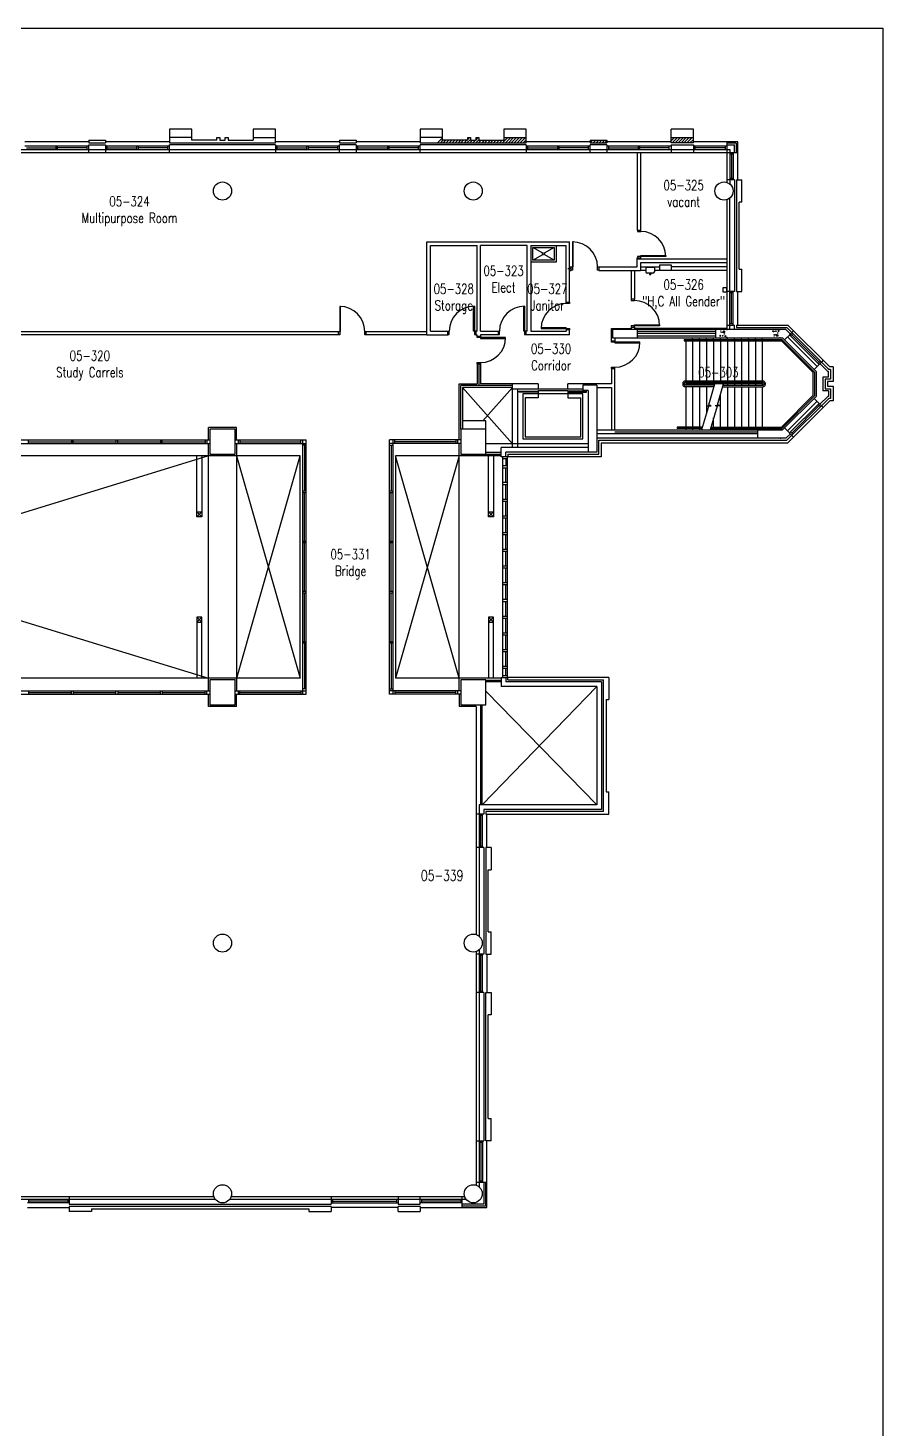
# Model space of a CAD drawing. Extents: x 11182 to 734459, y -1391328 to 152085.
# Drawn here: x 535575 to 566261, y -295377 to -245117 of the extents above; entities that cross this region are included whole.
import ezdxf
from ezdxf.enums import TextEntityAlignment as Align

# ---------------------------------------------------------------- set-up
doc = ezdxf.new("R2010")
doc.units = 0
doc.header["$LTSCALE"] = 500
doc.header["$MEASUREMENT"] = 0
doc.layers.add('0_Defpoints', color=106, linetype='CONTINUOUS', plot=False)
for name, color, linetype in [('0_room_data', 7, 'CONTINUOUS'), ('1_Wall_Exist', 251, 'CONTINUOUS'), ('3_Text', 7, 'CONTINUOUS')]:
    doc.layers.add(name, color=color, linetype=linetype)
doc.styles.add('1_200', font='simplex.shx', dxfattribs={"width": 0.75, "height": 460})

# ---------------------------------------------------------------- blocks, each defined once
blk = doc.blocks.new('room_data')
at = {"layer": '3_Text', "style": '1_200', "width": 0.75}
for tag, p in [('ROOMNUM', (0, 0)), ('ROOMUSE', (0, -575))]:
    blk.add_attdef(tag, text='', height=345, dxfattribs=at).set_placement(p, align=Align.MIDDLE_CENTER)

msp = doc.modelspace()

# ---------------------------------------------------------------- linework, layer by layer
at = {"layer": '0_Defpoints'}
for points in [[(566261, -245117), (566261, -346839), (493124, -346839), (493124, -245117)], [(493124, -245117), (566261, -245117)]]:
    msp.add_lwpolyline(points, dxfattribs=at)
at = {"layer": '1_Wall_Exist'}
for p, q in [((541455, -248749), (540655, -248749)), ((540655, -248749), (540655, -249239)), ((541455, -249149), (541455, -248749)), ((544455, -248749), (543655, -248749)), ((543655, -248749), (543655, -249149)), ((544455, -249239), (544455, -248749)), ((550455, -248749), (549655, -248749)), ((549655, -248749), (549655, -249239)), ((550455, -249149), (550455, -248749)), ((553455, -248749), (552655, -248749)), ((552655, -248749), (552655, -249149)), ((553455, -249239), (553455, -248749)), ((559455, -248749), (558655, -248749)), ((558655, -249239), (558655, -248749)), ((559455, -249239), (559455, -248749)), ((537755, -249198), (535455, -249198)), ((537755, -249149), (537755, -249239)), ((537755, -249149), (538355, -249149)), ((537755, -249239), (538355, -249239)), ((538355, -249149), (538355, -249239)), ((540655, -249198), (538355, -249198)), ((541455, -249049), (540655, -249049)), ((540655, -249239), (544455, -249239)), ((542355, -249149), (541455, -249149)), ((542355, -249049), (542455, -249049)), ((542355, -249149), (542355, -249049)), ((542455, -249049), (542455, -249149)), ((542455, -249149), (542655, -249149)), ((542655, -249049), (542755, -249049)), ((542655, -249149), (542655, -249049)), ((542755, -249049), (542755, -249149)), ((542755, -249149), (543655, -249149)), ((543655, -249049), (544455, -249049)), ((544452, -249239), (544455, -249236)), ((546755, -249198), (544455, -249198)), ((546755, -249149), (546755, -249239)), ((546755, -249149), (547355, -249149)), ((546755, -249239), (547355, -249239)), ((547355, -249149), (547355, -249239)), ((549655, -249198), (547355, -249198)), ((550455, -249049), (549655, -249049)), ((549655, -249239), (553455, -249239)), ((550270, -249239), (550455, -249054)), ((550466, -249149), (550376, -249239)), ((551355, -249149), (550455, -249149)), ((550482, -249239), (550572, -249149)), ((550678, -249149), (550588, -249239)), ((550694, -249239), (550784, -249149)), ((550890, -249149), (550800, -249239)), ((550906, -249239), (550996, -249149)), ((551102, -249149), (551012, -249239)), ((551118, -249239), (551208, -249149)), ((551314, -249149), (551224, -249239)), ((551330, -249239), (551455, -249114)), ((551414, -249049), (551355, -249108)), ((551355, -249049), (551455, -249049)), ((551355, -249149), (551355, -249049)), ((551526, -249149), (551436, -249239)), ((551455, -249049), (551455, -249149)), ((551455, -249149), (551655, -249149)), ((551543, -249239), (551633, -249149)), ((551755, -249133), (551649, -249239)), ((551655, -249127), (551733, -249049)), ((551655, -249049), (551755, -249049)), ((551655, -249149), (551655, -249049)), ((551755, -249049), (551755, -249149)), ((551755, -249239), (551845, -249149)), ((551755, -249149), (552655, -249149)), ((551951, -249149), (551861, -249239)), ((551967, -249239), (552057, -249149)), ((552163, -249149), (552073, -249239)), ((552179, -249239), (552269, -249149)), ((552375, -249149), (552285, -249239)), ((552391, -249239), (552481, -249149)), ((552587, -249149), (552497, -249239)), ((552603, -249239), (552793, -249049)), ((552655, -249049), (553455, -249049)), ((552687, -249049), (552655, -249081)), ((552899, -249049), (552709, -249239)), ((552815, -249239), (553005, -249049)), ((553111, -249049), (552921, -249239)), ((553027, -249239), (553217, -249049)), ((553324, -249049), (553134, -249239)), ((553240, -249239), (553430, -249049)), ((553455, -249130), (553346, -249239)), ((553452, -249239), (553455, -249236)), ((555755, -249198), (553455, -249198)), ((555755, -249149), (555755, -249239)), ((555755, -249149), (556355, -249149)), ((555755, -249239), (556355, -249239)), ((555847, -249149), (555757, -249239)), ((555863, -249239), (555953, -249149)), ((556059, -249149), (555969, -249239)), ((556075, -249239), (556165, -249149)), ((556271, -249149), (556181, -249239)), ((556287, -249239), (556355, -249171)), ((556355, -249149), (556355, -249239)), ((558655, -249198), (556355, -249198)), ((558672, -249049), (558655, -249066)), ((558655, -249172), (558778, -249049)), ((558655, -249049), (559455, -249049)), ((559455, -249239), (558655, -249239)), ((558884, -249049), (558694, -249239)), ((558800, -249239), (558990, -249049)), ((559096, -249049), (558906, -249239)), ((559012, -249239), (559202, -249049)), ((559308, -249049), (559118, -249239)), ((559224, -249239), (559414, -249049)), ((559455, -249114), (559330, -249239)), ((559436, -249239), (559455, -249220)), ((561046, -249198), (559455, -249198)), ((560662, -249198), (560662, -250662)), ((560996, -249248), (560662, -249248)), ((560996, -249248), (560996, -249582)), ((561046, -250569), (561046, -249198)), ((497064, -249582), (561046, -249582)), ((498655, -249482), (560762, -249482)), ((537755, -249362), (535455, -249362)), ((535518, -249422), (536574, -249422)), ((536574, -249362), (536574, -249482)), ((536637, -249482), (536637, -249362)), ((537692, -249422), (536637, -249422)), ((537692, -249482), (537692, -249362)), ((537755, -249314), (538355, -249314)), ((537755, -249582), (537755, -249314)), ((538355, -249314), (538355, -249582)), ((540655, -249362), (538355, -249362)), ((538418, -249482), (538418, -249362)), ((538418, -249422), (539474, -249422)), ((539474, -249362), (539474, -249482)), ((539537, -249482), (539537, -249362)), ((540592, -249422), (539537, -249422)), ((540592, -249482), (540592, -249362)), ((544455, -249314), (540655, -249314)), ((540655, -249582), (540655, -249314)), ((544455, -249314), (544455, -249582)), ((546755, -249362), (544455, -249362)), ((544518, -249482), (544518, -249362)), ((544518, -249422), (545574, -249422)), ((545574, -249362), (545574, -249482)), ((545637, -249482), (545637, -249362)), ((546692, -249422), (545637, -249422)), ((546692, -249482), (546692, -249362)), ((547355, -249314), (546755, -249314)), ((546755, -249582), (546755, -249314)), ((547355, -249314), (547355, -249582)), ((549655, -249362), (547355, -249362)), ((547418, -249482), (547418, -249362)), ((547418, -249422), (548474, -249422)), ((548474, -249362), (548474, -249482)), ((548537, -249482), (548537, -249362)), ((549592, -249422), (548537, -249422)), ((549592, -249482), (549592, -249362)), ((553455, -249314), (549655, -249314)), ((549655, -249582), (549655, -249314)), ((553455, -249314), (553455, -249582)), ((555755, -249362), (553455, -249362)), ((553518, -249482), (553518, -249362)), ((553518, -249422), (554574, -249422)), ((554574, -249362), (554574, -249482)), ((554637, -249482), (554637, -249362)), ((555692, -249422), (554637, -249422)), ((555692, -249482), (555692, -249362)), ((556355, -249314), (555755, -249314)), ((555755, -249582), (555755, -249314)), ((556355, -249314), (556355, -249582)), ((558655, -249362), (556355, -249362)), ((556418, -249482), (556418, -249362)), ((556418, -249422), (557474, -249422)), ((557443, -249582), (557443, -252369)), ((557474, -249362), (557474, -249482)), ((557537, -249482), (557537, -249362)), ((558592, -249422), (557537, -249422)), ((557567, -252419), (557567, -249582)), ((558592, -249482), (558592, -249362)), ((558655, -249314), (559455, -249314)), ((558655, -249314), (558655, -249582)), ((559455, -249314), (559455, -249582)), ((560662, -249362), (559455, -249362)), ((559506, -249362), (559506, -249482)), ((560612, -249422), (559506, -249422)), ((560612, -249482), (560612, -249362)), ((560662, -249314), (560930, -249314)), ((560762, -249482), (560762, -250719)), ((560762, -249632), (560882, -249632)), ((560822, -249632), (560822, -250520)), ((560882, -249582), (560882, -250569)), ((560930, -249582), (560930, -249314)), ((560930, -250569), (560662, -250569)), ((560882, -250520), (560762, -250520)), ((560930, -250569), (560930, -254579)), ((561005, -250569), (561195, -250569)), ((561005, -250569), (561005, -254579)), ((561195, -251369), (561195, -250569)), ((560662, -251276), (560662, -255904)), ((560762, -255944), (560762, -251220)), ((561195, -251369), (561095, -251369)), ((561095, -253779), (561095, -251369)), ((549893, -252796), (555015, -252796)), ((549893, -256129), (549893, -252796)), ((555015, -254959), (555015, -252796)), ((555115, -252795), (555115, -253815)), ((555145, -252795), (555115, -252795)), ((555145, -253695), (555145, -252795)), ((557443, -252369), (557567, -252369)), ((557447, -252369), (557447, -252419)), ((557447, -252419), (557567, -252419)), ((550017, -252920), (551694, -252920)), ((550017, -256005), (550017, -252920)), ((551694, -256005), (551694, -252920)), ((553495, -252920), (551818, -252920)), ((551818, -256005), (551818, -252920)), ((553495, -256005), (553495, -252920)), ((553619, -252920), (554891, -252920)), ((553619, -252920), (553619, -256005)), ((553696, -253453), (553696, -252996)), ((553696, -252996), (554458, -252996)), ((554050, -253198), (553696, -252996)), ((553696, -253453), (554050, -253252)), ((554458, -252996), (554103, -253198)), ((554458, -253453), (554103, -253252)), ((554458, -252996), (554458, -253453)), ((554534, -252920), (554534, -253529)), ((554891, -255005), (554891, -252920)), ((557567, -253289), (558467, -253289)), ((557567, -253419), (557567, -253289)), ((558467, -253289), (558467, -253319)), ((554534, -253529), (553619, -253529)), ((554458, -253453), (553696, -253453)), ((555065, -253757), (554953, -253757)), ((555015, -253695), (555145, -253695)), ((555065, -253819), (555065, -253695)), ((556015, -253815), (556015, -253695)), ((556015, -253695), (557443, -253695)), ((556065, -253695), (556065, -253819)), ((557443, -253695), (557443, -253369)), ((557443, -253369), (557567, -253369)), ((560662, -253419), (557443, -253419)), ((557447, -253319), (557447, -253369)), ((558467, -253319), (557447, -253319)), ((560662, -253543), (557563, -253543)), ((557563, -253543), (557563, -253819)), ((557563, -253695), (558238, -253695)), ((557751, -253719), (557751, -253873)), ((558055, -253719), (557751, -253719)), ((558055, -253719), (558055, -253873)), ((558238, -253630), (558238, -253819)), ((558675, -253630), (558238, -253630)), ((558675, -253819), (558675, -253630)), ((560662, -253695), (558675, -253695)), ((561095, -253779), (561195, -253779)), ((561195, -254579), (561195, -253779)), ((555015, -253819), (555065, -253819)), ((555115, -253815), (555065, -253815)), ((556065, -253815), (556015, -253815)), ((556065, -253819), (557563, -253819)), ((557225, -253819), (557225, -254904)), ((557349, -254854), (557349, -253819)), ((557751, -253819), (557567, -253819)), ((558005, -253923), (557801, -253923)), ((557878, -253923), (557878, -253950)), ((557928, -253923), (557928, -253950)), ((560662, -253819), (558055, -253819)), ((560657, -254439), (560514, -254439)), ((560514, -254439), (560514, -254588)), ((560514, -254588), (560657, -254588)), ((560657, -254588), (560657, -254439)), ((560930, -254579), (560662, -254579)), ((560882, -254629), (560762, -254629)), ((560822, -255729), (560822, -254629)), ((560882, -255779), (560882, -254579)), ((561005, -254579), (561195, -254579)), ((561046, -255779), (561046, -254579)), ((546763, -255113), (546763, -256133)), ((546793, -255113), (546763, -255113)), ((546793, -256013), (546793, -255113)), ((551564, -255105), (551594, -255105)), ((551564, -256005), (551564, -255105)), ((551594, -255105), (551594, -256125)), ((553365, -255105), (553395, -255105)), ((553365, -256005), (553365, -255105)), ((553395, -255105), (553395, -256125)), ((554891, -254955), (555011, -254955)), ((554891, -254959), (555015, -254959)), ((555011, -255005), (554891, -255005)), ((555011, -254955), (555011, -255005)), ((557349, -254854), (557225, -254854)), ((557225, -254904), (557345, -254904)), ((557345, -254904), (557345, -254854)), ((558245, -255804), (557225, -255804)), ((557225, -255804), (557225, -255904)), ((557345, -255854), (557345, -255774)), ((557345, -255774), (558245, -255774)), ((558245, -255774), (558245, -255804)), ((560662, -255779), (560930, -255779)), ((560762, -255729), (560882, -255729)), ((560930, -255944), (560930, -255779)), ((561005, -255779), (561005, -255869)), ((561005, -255779), (562848, -255779)), ((564350, -257281), (562848, -255779)), ((546763, -256133), (523948, -256133)), ((529186, -256009), (546713, -256009)), ((546713, -256133), (546713, -256009)), ((546713, -256013), (546793, -256013)), ((547663, -256133), (547663, -256013)), ((547663, -256013), (547713, -256013)), ((549893, -256133), (547663, -256133)), ((547713, -256009), (549893, -256009)), ((547713, -256133), (547713, -256009)), ((549893, -256129), (550644, -256129)), ((550017, -256005), (550694, -256005)), ((550644, -256129), (550644, -256005)), ((550644, -256125), (550694, -256125)), ((550694, -256125), (550694, -256005)), ((551694, -256005), (551564, -256005)), ((551594, -256125), (551644, -256125)), ((551644, -256005), (551644, -256129)), ((551644, -256129), (551694, -256129)), ((551694, -256179), (551694, -256129)), ((551694, -256179), (551818, -256179)), ((551698, -256229), (551698, -256179)), ((552718, -256229), (551698, -256229)), ((551818, -256005), (552495, -256005)), ((551818, -256129), (551818, -256259)), ((552445, -256129), (551818, -256129)), ((551818, -256259), (552718, -256259)), ((552445, -256005), (552445, -256129)), ((552445, -256125), (552495, -256125)), ((552495, -256125), (552495, -256005)), ((552718, -256259), (552718, -256229)), ((553495, -256005), (553365, -256005)), ((553395, -256125), (553445, -256125)), ((553445, -256005), (553445, -256129)), ((555015, -256129), (553445, -256129)), ((553619, -256005), (554891, -256005)), ((553991, -255875), (553991, -255905)), ((554891, -255875), (553991, -255875)), ((553991, -255905), (555011, -255905)), ((554891, -255875), (554891, -256005)), ((555015, -255955), (554891, -255955)), ((555011, -255905), (555011, -255955)), ((555015, -256129), (555015, -255955)), ((556515, -256344), (556515, -255904)), ((556515, -255904), (557225, -255904)), ((556555, -255944), (556555, -256244)), ((562780, -255944), (556555, -255944)), ((556555, -256244), (562655, -256244)), ((556639, -256244), (556639, -256424)), ((557225, -255854), (557349, -255854)), ((557349, -255904), (557349, -255854)), ((560662, -255904), (557349, -255904)), ((557455, -256244), (557455, -255944)), ((557455, -256006), (560255, -256006)), ((557455, -256068), (560255, -256068)), ((557455, -256164), (560255, -256164)), ((559130, -256294), (559130, -256344)), ((559130, -256294), (562635, -256294)), ((559430, -256294), (559430, -256244)), ((559680, -256294), (559680, -256244)), ((559930, -256294), (559930, -256244)), ((560180, -256294), (560180, -256244)), ((560255, -255944), (560255, -256244)), ((560403, -256157), (560400, -256172)), ((560400, -256172), (560405, -256179)), ((560418, -256146), (560403, -256157)), ((560405, -256179), (560425, -256179)), ((560435, -256150), (560422, -256144)), ((560425, -256179), (560434, -256168)), ((560430, -256294), (560430, -256244)), ((560434, -256168), (560435, -256150)), ((560535, -255999), (560528, -256018)), ((560528, -256018), (560528, -256033)), ((560528, -256033), (560545, -256049)), ((560544, -255995), (560535, -255999)), ((560556, -255993), (560544, -255995)), ((560545, -256049), (560567, -256044)), ((560575, -255995), (560559, -255992)), ((560567, -256044), (560579, -256027)), ((560583, -256009), (560575, -255995)), ((560579, -256027), (560583, -256009)), ((560592, -256200), (560594, -256160)), ((560628, -256182), (560592, -256200)), ((560594, -256160), (560628, -256182)), ((560680, -256294), (560680, -256244)), ((560930, -256294), (560930, -256244)), ((561005, -255869), (562811, -255869)), ((561180, -256294), (561180, -256244)), ((561430, -256294), (561430, -256244)), ((561680, -256294), (561680, -256244)), ((561930, -256294), (561930, -256244)), ((562308, -255997), (562313, -255990)), ((562311, -256012), (562308, -255997)), ((562326, -256023), (562311, -256012)), ((562313, -255990), (562333, -255990)), ((562343, -256019), (562330, -256025)), ((562333, -255990), (562342, -256001)), ((562342, -256001), (562343, -256019)), ((562436, -256137), (562454, -256121)), ((562436, -256151), (562436, -256137)), ((562443, -256170), (562436, -256151)), ((562452, -256174), (562443, -256170)), ((562464, -256176), (562452, -256174)), ((562454, -256121), (562475, -256125)), ((562483, -256174), (562467, -256177)), ((562475, -256125), (562487, -256142)), ((562491, -256160), (562483, -256174)), ((562487, -256142), (562491, -256160)), ((562500, -255969), (562502, -256009)), ((562536, -255987), (562500, -255969)), ((562502, -256009), (562536, -255987)), ((563807, -257467), (562635, -256294)), ((562655, -256244), (563787, -257376)), ((562938, -256103), (562726, -256315)), ((563857, -257446), (562726, -256315)), ((562938, -256103), (562780, -255944)), ((564313, -257371), (562811, -255869)), ((562832, -256209), (563893, -257270)), ((562906, -256135), (562991, -256050)), ((562942, -256170), (562906, -256135)), ((563967, -257195), (562906, -256135)), ((563027, -256085), (562942, -256170)), ((563974, -257118), (562984, -256128)), ((563055, -255986), (562991, -256050)), ((564017, -257075), (563027, -256085)), ((556515, -256344), (556639, -256344)), ((556519, -256394), (556519, -256344)), ((557539, -256394), (556519, -256394)), ((556639, -256424), (557539, -256424)), ((557539, -256424), (557539, -256394)), ((559130, -256344), (562614, -256344)), ((559180, -256344), (559180, -257794)), ((559430, -256344), (559430, -257794)), ((559680, -256344), (559680, -257794)), ((559930, -256344), (559930, -257794)), ((560180, -256344), (560180, -257794)), ((560430, -256344), (560430, -257794)), ((560680, -256344), (560680, -257794)), ((560930, -256344), (560930, -257794)), ((561180, -256344), (561180, -257794)), ((561430, -256344), (561430, -257794)), ((561680, -256344), (561680, -257794)), ((561930, -256344), (561930, -257794)), ((563757, -257488), (562614, -256344)), ((551694, -257179), (551818, -257179)), ((551694, -257179), (551694, -257894)), ((551698, -257129), (551818, -257129)), ((551698, -257179), (551698, -257129)), ((551756, -257179), (551756, -257956)), ((551818, -257129), (551818, -257894)), ((556519, -257294), (556639, -257294)), ((556519, -257344), (556519, -257294)), ((556639, -259544), (556639, -257294)), ((564052, -257111), (563787, -257376)), ((563932, -257160), (564017, -257075)), ((563999, -257164), (564282, -257446)), ((564116, -257047), (564052, -257111)), ((564472, -257281), (564350, -257281)), ((564472, -257281), (564472, -257811)), ((556515, -257344), (556639, -257344)), ((556515, -257344), (556515, -257894)), ((561960, -257794), (559150, -257794)), ((563757, -258301), (563757, -257488)), ((563807, -257467), (563807, -258322)), ((563857, -257446), (563857, -258342)), ((564307, -257646), (564107, -257646)), ((564107, -257646), (564107, -258142)), ((564182, -257721), (564182, -258067)), ((564382, -257721), (564182, -257721)), ((564272, -257811), (564272, -257977)), ((564472, -257811), (564272, -257811)), ((564307, -257446), (564282, -257446)), ((564307, -257646), (564307, -257446)), ((564314, -257369), (564311, -257369)), ((564382, -257371), (564313, -257371)), ((564382, -257371), (564382, -257721)), ((551049, -257894), (551694, -257894)), ((551049, -259907), (551049, -257894)), ((551111, -259519), (551111, -257956)), ((552963, -257956), (551111, -257956)), ((552963, -258018), (551173, -258018)), ((551173, -258018), (552963, -260044)), ((551173, -258018), (551173, -259519)), ((552963, -257894), (551818, -257894)), ((552963, -258018), (551902, -259219)), ((552963, -260176), (552963, -257894)), ((555485, -258078), (552963, -258078)), ((553882, -257894), (552965, -257894)), ((553145, -258076), (553145, -260176)), ((553205, -258194), (553205, -258154)), ((553205, -258154), (553865, -258154)), ((553865, -258194), (553205, -258194)), ((553340, -258254), (553340, -259866)), ((555490, -258254), (553340, -258254)), ((553865, -258154), (553865, -258194)), ((553882, -257894), (553882, -258076)), ((553882, -258134), (554948, -258134)), ((553882, -258134), (553882, -258394)), ((554948, -258078), (554948, -257894)), ((556515, -257894), (554948, -257894)), ((554948, -258134), (554948, -258394)), ((554965, -258154), (554965, -258194)), ((555625, -258154), (554965, -258154)), ((554965, -258194), (555625, -258194)), ((555485, -257934), (555485, -258134)), ((555985, -257934), (555485, -257934)), ((555685, -258134), (555485, -258134)), ((555490, -259866), (555490, -258254)), ((555625, -258194), (555625, -258154)), ((555685, -258134), (555685, -260344)), ((555985, -257934), (555985, -260344)), ((555985, -258018), (556515, -258018)), ((556515, -258018), (556515, -259544)), ((559075, -257869), (559075, -257919)), ((559130, -257869), (559130, -257919)), ((560202, -257994), (559150, -257994)), ((561955, -257844), (559155, -257844)), ((560217, -257944), (559155, -257944)), ((559180, -257844), (559180, -257944)), ((561930, -257894), (559180, -257894)), ((559180, -257994), (559180, -259444)), ((559430, -257844), (559430, -257944)), ((559430, -257994), (559430, -259444)), ((559680, -257844), (559680, -257944)), ((559680, -257994), (559680, -259444)), ((559930, -257844), (559930, -257944)), ((559930, -257994), (559930, -258916)), ((560009, -258649), (560231, -257894)), ((560180, -257844), (560180, -257944)), ((560320, -258642), (560541, -257894)), ((560430, -257844), (560430, -257894)), ((560430, -259444), (560430, -258268)), ((560511, -257994), (561960, -257994)), ((560526, -257944), (561955, -257944)), ((560680, -257844), (560680, -257944)), ((560680, -257994), (560680, -259444)), ((560930, -257844), (560930, -257944)), ((560930, -257994), (560930, -259444)), ((561180, -257844), (561180, -257944)), ((561180, -257994), (561180, -259444)), ((561430, -257844), (561430, -257944)), ((561430, -257994), (561430, -259444)), ((561680, -257844), (561680, -257944)), ((561680, -257994), (561680, -259444)), ((561930, -257844), (561930, -257944)), ((561930, -257994), (561930, -259444)), ((561980, -257869), (561980, -257919)), ((562035, -257869), (562035, -257919)), ((563757, -258301), (562614, -259444)), ((563807, -258322), (562635, -259494)), ((564307, -258142), (564107, -258142)), ((564182, -258067), (564382, -258067)), ((564272, -257977), (564472, -257977)), ((564307, -258142), (564307, -258342)), ((564382, -258067), (564382, -258417)), ((564472, -257977), (564472, -258507)), ((553415, -258394), (553415, -259791)), ((553882, -258394), (553415, -258394)), ((554948, -258394), (555415, -258394)), ((555415, -259791), (555415, -258394)), ((559993, -258703), (559745, -259544)), ((559933, -258678), (560095, -258678)), ((559933, -258678), (559993, -258703)), ((560095, -258678), (560009, -258649)), ((560304, -258697), (560054, -259544)), ((560236, -258669), (560398, -258669)), ((560236, -258669), (560304, -258697)), ((560398, -258669), (560320, -258642)), ((562655, -259544), (563857, -258342)), ((564313, -258417), (562811, -259919)), ((562832, -259580), (563893, -258519)), ((564350, -258507), (562848, -260009)), ((563967, -258593), (562906, -259654)), ((563932, -258629), (562906, -259654)), ((563974, -258671), (562984, -259661)), ((564052, -258678), (563787, -258413)), ((563932, -258629), (564017, -258714)), ((563999, -258625), (564282, -258342)), ((564017, -258714), (564052, -258678)), ((564116, -258742), (564052, -258678)), ((564307, -258342), (564282, -258342)), ((564382, -258417), (564313, -258417)), ((564472, -258507), (564350, -258507)), ((552005, -259219), (551173, -259219)), ((552005, -260419), (552005, -259219)), ((560180, -259444), (560180, -259117)), ((542049, -259907), (542049, -259463)), ((543061, -259463), (542049, -259463)), ((542105, -259519), (542105, -260419)), ((543005, -259519), (542105, -259519)), ((543005, -260419), (543005, -259519)), ((543061, -259907), (543061, -259463)), ((551105, -259519), (551105, -260419)), ((552005, -259519), (551105, -259519)), ((553415, -259791), (555415, -259791)), ((555985, -259544), (562655, -259544)), ((555985, -259676), (561755, -259676)), ((562780, -259844), (555985, -259844)), ((561755, -259624), (556639, -259624)), ((558880, -259444), (558880, -259494)), ((559775, -259444), (558880, -259444)), ((559760, -259494), (558880, -259494)), ((559180, -259494), (559180, -259544)), ((559430, -259494), (559430, -259544)), ((559680, -259494), (559680, -259544)), ((560069, -259494), (562635, -259494)), ((560084, -259444), (562614, -259444)), ((560180, -259494), (560180, -259544)), ((560430, -259494), (560430, -259544)), ((560680, -259494), (560680, -259544)), ((560930, -259494), (560930, -259544)), ((561180, -259494), (561180, -259544)), ((561430, -259494), (561430, -259544)), ((561680, -259494), (561680, -259544)), ((561755, -259544), (561755, -259844)), ((561930, -259494), (561930, -259544)), ((562726, -259474), (563055, -259802)), ((562938, -259686), (562780, -259844)), ((563027, -259703), (562942, -259619)), ((562991, -259739), (563027, -259703)), ((533875, -259907), (542105, -259907)), ((533875, -260031), (542105, -260031)), ((535594, -260031), (535594, -259907)), ((535594, -259969), (537131, -259969)), ((537131, -259907), (537131, -260031)), ((537194, -260031), (537194, -259907)), ((537194, -259969), (538732, -259969)), ((538732, -259907), (538732, -260031)), ((538795, -260031), (538795, -259907)), ((538795, -259969), (540332, -259969)), ((540332, -259907), (540332, -260031)), ((540395, -260031), (540395, -259907)), ((540395, -259969), (541932, -259969)), ((541932, -259907), (541932, -260031)), ((541995, -259907), (541995, -260031)), ((542049, -268907), (542049, -260031)), ((543005, -259907), (545559, -259907)), ((543005, -260031), (545559, -260031)), ((543061, -260031), (543061, -268907)), ((543115, -259907), (543115, -260031)), ((543178, -259907), (543178, -260031)), ((543178, -259969), (545372, -259969)), ((545372, -260031), (545372, -259907)), ((545435, -269031), (545435, -259907)), ((545559, -260094), (545435, -260094)), ((545497, -260094), (545497, -261738)), ((545559, -269031), (545559, -259907)), ((551105, -259907), (548551, -259907)), ((548551, -269031), (548551, -259907)), ((551105, -260031), (548551, -260031)), ((548551, -260094), (548675, -260094)), ((548613, -260094), (548613, -261738)), ((548675, -269031), (548675, -259907)), ((548738, -260031), (548738, -259907)), ((550932, -259969), (548738, -259969)), ((550932, -259907), (550932, -260031)), ((550995, -259907), (550995, -260031)), ((551049, -268907), (551049, -260031)), ((555685, -260044), (552005, -260044)), ((552552, -260509), (552552, -260176)), ((555685, -260176), (552552, -260176)), ((552720, -260509), (552720, -260344)), ((555985, -260344), (552720, -260344)), ((553340, -259866), (555490, -259866)), ((556060, -260419), (556060, -259919)), ((556060, -259919), (562811, -259919)), ((556150, -260009), (556150, -260509)), ((556150, -260009), (562848, -260009)), ((545347, -260475), (515617, -260475)), ((516061, -260475), (542049, -268463)), ((542049, -260475), (516061, -268463)), ((541636, -262669), (541636, -260475)), ((541816, -260475), (541816, -262669)), ((542105, -260419), (543005, -260419)), ((543056, -268488), (545347, -260475)), ((543061, -260475), (545347, -268463)), ((545347, -268463), (545347, -260475)), ((548763, -260475), (548763, -268463)), ((551049, -268463), (548763, -260475)), ((551049, -260475), (548763, -268463)), ((552552, -260475), (548763, -260475)), ((551105, -260419), (552005, -260419)), ((552552, -260351), (552005, -260351)), ((552005, -260413), (552552, -260413)), ((552105, -262669), (552105, -260475)), ((552285, -260475), (552285, -262669)), ((552775, -260509), (552552, -260509)), ((552605, -260509), (552605, -268429)), ((552605, -260573), (552775, -260573)), ((552775, -260838), (552605, -260838)), ((552720, -260573), (552720, -260838)), ((552775, -260509), (552775, -268429)), ((552795, -260419), (552795, -260509)), ((552795, -260419), (556060, -260419)), ((556150, -260509), (552795, -260509)), ((552605, -260901), (552775, -260901)), ((552720, -261438), (552720, -260901)), ((545435, -261738), (545559, -261738)), ((545559, -261801), (545435, -261801)), ((545497, -263538), (545497, -261801)), ((548551, -261738), (548675, -261738)), ((548675, -261801), (548551, -261801)), ((548613, -263538), (548613, -261801)), ((552775, -261438), (552605, -261438)), ((552605, -261501), (552775, -261501)), ((552720, -262038), (552720, -261501)), ((552775, -262038), (552605, -262038)), ((552605, -262101), (552775, -262101)), ((552720, -262638), (552720, -262101)), ((541816, -262489), (541636, -262669)), ((541636, -262489), (541816, -262669)), ((541636, -262489), (541816, -262489)), ((541816, -262669), (541636, -262669)), ((552285, -262489), (552105, -262669)), ((552105, -262489), (552285, -262669)), ((552105, -262489), (552285, -262489)), ((552285, -262669), (552105, -262669)), ((552775, -262638), (552605, -262638)), ((552605, -262701), (552775, -262701)), ((552720, -263238), (552720, -262701)), ((552775, -263238), (552605, -263238)), ((552605, -263301), (552775, -263301)), ((552720, -263838), (552720, -263301)), ((545435, -263538), (545559, -263538)), ((545559, -263601), (545435, -263601)), ((545497, -265338), (545497, -263601)), ((548551, -263538), (548675, -263538)), ((548675, -263601), (548551, -263601)), ((548613, -265338), (548613, -263601)), ((552775, -263838), (552605, -263838)), ((552605, -263901), (552775, -263901)), ((552720, -264438), (552720, -263901)), ((552775, -264438), (552605, -264438)), ((552605, -264501), (552775, -264501)), ((552720, -265038), (552720, -264501)), ((545435, -265338), (545559, -265338)), ((548551, -265338), (548675, -265338)), ((552775, -265038), (552605, -265038)), ((552605, -265101), (552775, -265101)), ((552720, -265638), (552720, -265101)), ((545559, -265401), (545435, -265401)), ((545497, -267138), (545497, -265401)), ((548675, -265401), (548551, -265401)), ((548613, -267138), (548613, -265401)), ((552775, -265638), (552605, -265638)), ((552605, -265701), (552775, -265701)), ((552720, -266238), (552720, -265701)), ((541636, -266269), (541636, -268463)), ((541816, -266269), (541636, -266269)), ((541816, -266449), (541636, -266269)), ((541636, -266449), (541816, -266269)), ((541816, -268463), (541816, -266269)), ((552105, -266269), (552105, -268463)), ((552285, -266269), (552105, -266269)), ((552285, -266449), (552105, -266269)), ((552105, -266449), (552285, -266269)), ((552285, -268463), (552285, -266269)), ((552775, -266238), (552605, -266238)), ((552605, -266301), (552775, -266301)), ((552720, -266838), (552720, -266301)), ((541636, -266449), (541816, -266449)), ((552105, -266449), (552285, -266449)), ((552775, -266838), (552605, -266838)), ((545435, -267138), (545559, -267138)), ((545559, -267201), (545435, -267201)), ((545497, -267201), (545497, -268844)), ((548551, -267138), (548675, -267138)), ((548675, -267201), (548551, -267201)), ((548613, -267201), (548613, -268844)), ((552605, -266901), (552775, -266901)), ((552720, -267438), (552720, -266901)), ((552775, -267438), (552605, -267438)), ((552605, -267501), (552775, -267501)), ((552720, -268038), (552720, -267501)), ((552775, -268038), (552605, -268038)), ((552605, -268101), (552775, -268101)), ((552605, -268366), (552775, -268366)), ((552720, -268366), (552720, -268101)), ((545347, -268463), (515617, -268463)), ((542105, -268519), (542105, -269419)), ((543005, -268519), (542105, -268519)), ((543005, -269419), (543005, -268519)), ((545559, -268844), (545435, -268844)), ((548551, -268844), (548675, -268844)), ((552552, -268463), (548763, -268463)), ((551105, -268519), (551105, -269419)), ((552005, -268519), (551105, -268519)), ((555990, -268762), (551872, -273002)), ((552005, -269419), (552005, -268519)), ((552005, -268525), (552552, -268525)), ((552552, -268587), (552005, -268587)), ((552552, -268429), (552775, -268429)), ((552552, -268429), (552552, -268762)), ((555990, -268762), (552552, -268762)), ((552720, -268429), (552720, -268594)), ((556155, -268594), (552720, -268594)), ((552795, -268519), (552795, -268429)), ((556420, -268429), (552795, -268429)), ((552795, -268519), (556230, -268519)), ((555987, -268762), (555987, -273002)), ((556155, -268594), (556155, -273170)), ((556230, -273245), (556230, -268519)), ((556420, -268429), (556420, -269229)), ((533875, -268907), (542105, -268907)), ((533875, -269031), (542105, -269031)), ((535594, -268907), (535594, -269031)), ((535594, -268969), (537131, -268969)), ((537131, -269031), (537131, -268907)), ((537194, -268907), (537194, -269031)), ((537194, -268969), (538732, -268969)), ((538732, -269031), (538732, -268907)), ((538795, -268907), (538795, -269031)), ((538795, -268969), (540332, -268969)), ((540332, -269031), (540332, -268907)), ((540395, -268907), (540395, -269031)), ((540395, -268969), (541932, -268969)), ((541932, -269031), (541932, -268907)), ((541995, -269031), (541995, -268907)), ((542049, -269475), (542049, -269031)), ((543005, -268907), (545559, -268907)), ((543005, -269031), (545559, -269031)), ((543061, -269475), (543061, -269031)), ((543115, -268907), (543115, -269031)), ((543178, -269031), (543178, -268907)), ((543178, -268969), (545372, -268969)), ((545372, -268907), (545372, -269031)), ((551105, -268907), (548551, -268907)), ((551105, -269031), (548551, -269031)), ((548738, -268907), (548738, -269031)), ((550932, -268969), (548738, -268969)), ((550932, -269031), (550932, -268907)), ((550995, -268907), (550995, -269031)), ((551049, -269031), (551049, -269475)), ((552013, -268939), (555987, -273000)), ((556320, -269229), (556420, -269229)), ((556320, -269229), (556320, -272535)), ((543061, -269475), (542049, -269475)), ((542105, -269419), (543005, -269419)), ((551662, -269475), (551049, -269475)), ((551105, -269419), (552005, -269419)), ((551662, -269475), (551662, -277662)), ((551810, -269419), (551810, -273002)), ((551872, -273002), (551872, -269419)), ((556320, -272535), (556420, -272535)), ((556420, -273335), (556420, -272535)), ((551930, -273335), (551662, -273335)), ((551762, -273002), (551762, -277719)), ((555987, -273002), (551762, -273002)), ((551882, -273385), (551762, -273385)), ((551822, -274485), (551822, -273385)), ((551882, -274535), (551882, -273335)), ((551930, -273170), (551930, -273335)), ((556155, -273170), (551930, -273170)), ((552005, -273245), (552005, -273335)), ((556230, -273245), (552005, -273245)), ((552005, -273335), (556420, -273335)), ((552046, -274535), (552046, -273335)), ((551930, -274535), (551662, -274535)), ((551762, -274485), (551882, -274485)), ((551930, -274535), (551930, -278369)), ((552005, -274535), (552005, -278369)), ((552195, -274535), (552005, -274535)), ((552195, -274535), (552195, -275335)), ((552095, -275335), (552195, -275335)), ((552095, -277569), (552095, -275335)), ((552095, -277569), (552195, -277569)), ((552195, -278369), (552195, -277569)), ((551662, -278276), (551662, -286662)), ((551930, -278369), (551662, -278369)), ((551762, -278220), (551762, -286719)), ((551762, -278368), (551882, -278368)), ((551882, -278417), (551762, -278417)), ((551822, -279690), (551822, -278417)), ((551882, -279739), (551882, -278368)), ((552005, -278369), (552195, -278369)), ((552046, -278369), (552046, -279739)), ((552189, -278369), (552195, -278363)), ((551930, -279739), (551662, -279739)), ((551762, -279690), (551882, -279690)), ((551930, -279739), (551930, -285069)), ((552005, -279739), (552195, -279739)), ((552005, -285069), (552005, -279739)), ((552195, -279739), (552195, -280540)), ((552195, -280540), (552095, -280540)), ((552095, -284269), (552095, -280540)), ((552095, -284269), (552195, -284269)), ((552195, -285069), (552195, -284269)), ((551662, -285069), (551930, -285069)), ((551762, -285119), (551882, -285119)), ((551822, -285119), (551822, -286519)), ((551882, -285069), (551882, -286569)), ((552195, -285069), (552005, -285069)), ((552046, -287460), (552046, -285069)), ((552046, -286569), (551662, -286569)), ((551882, -286519), (551762, -286519)), ((551930, -286569), (551930, -287344)), ((551996, -286569), (551996, -287410)), ((542305, -287176), (533806, -287176)), ((542248, -287076), (533862, -287076)), ((537055, -287296), (535555, -287296)), ((535555, -287460), (537055, -287460)), ((535605, -287296), (535605, -287176)), ((537005, -287236), (535605, -287236)), ((537005, -287176), (537005, -287296)), ((537055, -287076), (537055, -287344)), ((537055, -287344), (546455, -287344)), ((546455, -287419), (537055, -287419)), ((537055, -287419), (537055, -287609)), ((551305, -287176), (542806, -287176)), ((551248, -287076), (542862, -287076)), ((546455, -287076), (546455, -287344)), ((546455, -287296), (548855, -287296)), ((546455, -287419), (546455, -287609)), ((548855, -287460), (546455, -287460)), ((546503, -287176), (546503, -287296)), ((546503, -287236), (548807, -287236)), ((548807, -287296), (548807, -287176)), ((548855, -287076), (548855, -287344)), ((548855, -287344), (549655, -287344)), ((548855, -287609), (548855, -287419)), ((549655, -287419), (548855, -287419)), ((549655, -287344), (549655, -287076)), ((551155, -287296), (549655, -287296)), ((549655, -287419), (549655, -287609)), ((549655, -287460), (552046, -287460)), ((549705, -287296), (549705, -287176)), ((551105, -287236), (549705, -287236)), ((551105, -287176), (551105, -287296)), ((551155, -287460), (551155, -287076)), ((551930, -287344), (551155, -287344)), ((551996, -287410), (551155, -287410)), ((537855, -287609), (537055, -287609)), ((537855, -287509), (537855, -287609)), ((537855, -287509), (545655, -287509)), ((545655, -287509), (545655, -287609)), ((545655, -287609), (546455, -287609)), ((548855, -287609), (549655, -287609))]:
    msp.add_line(p, q, dxfattribs=at)
for centre, radius in [((542555, -250969), 325), ((551555, -250969), 325), ((560555, -250969), 325), ((554077, -253225), 38.1), ((542555, -277969), 325), ((551555, -277969), 325), ((542555, -286969), 325), ((551555, -286969), 325)]:
    msp.add_circle(centre, radius, dxfattribs=at)
for centre, radius, start, end in [((555115, -253695), 900, 0, 90), ((557567, -253319), 900, 0, 90), ((557801, -253873), 50, 180, 270), ((557903, -253950), 25, 180, 0), ((558005, -253873), 50, 270, 0), ((546763, -256013), 900, 0, 90), ((551594, -256005), 900, 90, 180), ((553395, -256005), 900, 90, 180), ((554891, -255905), 900, 90, 180), ((557345, -255804), 900, 0, 90), ((551818, -256229), 900, 270, 0), ((556639, -256394), 900, 270, 0), ((559150, -257869), 75, 90, 180), ((561960, -257869), 75, 0, 90), ((559150, -257919), 75, 180, 270), ((559155, -257869), 25, 90, 180), ((559155, -257919), 25, 180, 270), ((561955, -257869), 25, 0, 90), ((561955, -257919), 25, 270, 0), ((561960, -257919), 75, 270, 0)]:
    msp.add_arc(centre, radius, start, end, dxfattribs=at)
for centre, major_axis, start_param, end_param in [((560445, -255990), (-4.08, -4.08), 2.35619449018395, 8.639379797363535), ((560453, -256043), (4.08, -4.08), 0.785398, 7.068583), ((560493, -256043), (4.08, -4.08), 0.785398, 7.068583), ((560507, -256168), (7.52, -7.52), 0.785398, 7.068583), ((560569, -256103), (6.57, -6.57), 0.785398, 7.068583), ((562353, -256179), (-4.08, 4.08), 3.926991, 10.210176), ((562361, -256126), (4.08, 4.08), 5.497787, 11.780972), ((562401, -256126), (4.08, 4.08), 5.497787, 11.780972), ((562415, -256001), (7.52, 7.52), 5.497787, 11.780972), ((562477, -256066), (6.57, 6.57), 5.497787, 11.780972)]:
    msp.add_ellipse(centre, major_axis=major_axis, ratio=1, start_param=start_param, end_param=end_param, dxfattribs=at)
for p in [(560654, -255935), (560654, -256225), (562562, -255944), (562562, -256234), (562579, -259840)]:
    msp.add_point(p, dxfattribs=at)

# ---------------------------------------------------------------- block references
at = {"layer": '0_room_data', "xscale": 1.035347182677431, "yscale": 1.035347182677431, "zscale": 1.035347182677431}
for p, values in [((559107, -250761), {'ROOMNUM': '05-325', 'ROOMUSE': 'vacant'}), ((539217, -251339), {'ROOMNUM': '05-324', 'ROOMUSE': 'Multipurpose Room'}), ((552644, -253834), {'ROOMNUM': '05-323', 'ROOMUSE': 'Elect'}), ((550856, -254481), {'ROOMNUM': '05-328', 'ROOMUSE': 'Storage'}), ((554215, -254481), {'ROOMNUM': '05-327', 'ROOMUSE': 'Janitor'}), ((559107, -254330), {'ROOMNUM': '05-326', 'ROOMUSE': '"H,C All Gender"'}), ((537794, -256881), {'ROOMNUM': '05-320', 'ROOMUSE': 'Study Carrels'}), ((554348, -256632), {'ROOMNUM': '05-330', 'ROOMUSE': 'Corridor'}), ((560353, -257477), {'ROOMNUM': '05-303'}), ((547153, -264010), {'ROOMNUM': '05-331', 'ROOMUSE': 'Bridge'})]:
    msp.add_blockref('room_data', p, dxfattribs=at).add_auto_attribs(values)

# ---------------------------------------------------------------- texts
at = {"layer": '3_Text', "style": '1_200', "width": 0.75}
msp.add_text('05-339', height=375.9, dxfattribs=at).set_placement((549678, -275728))

doc.saveas('drawing.dxf')
